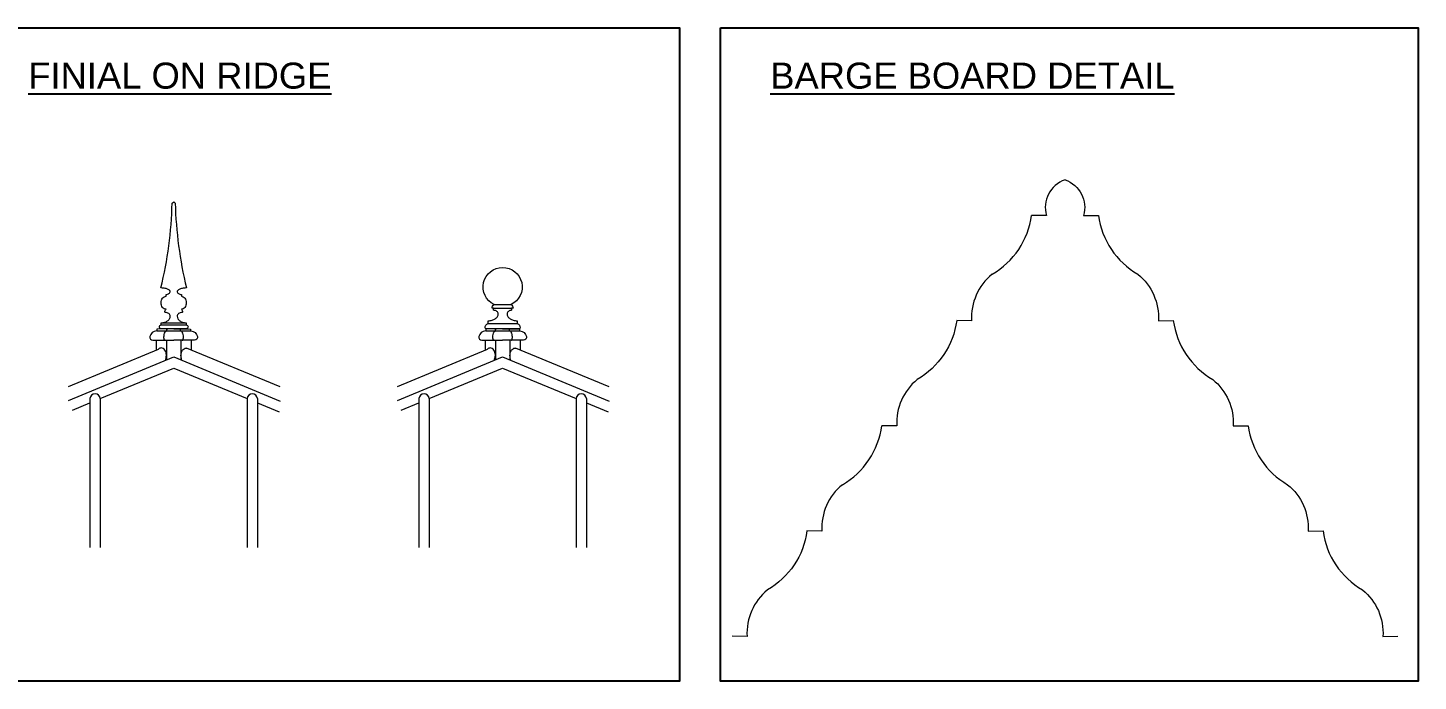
# Model space of a CAD drawing. Header units: millimetres. Extents: x -38686 to 870903, y -23218 to 232707.
# Drawn here: x 14869 to 20208, y 17495 to 20005 of the extents above; entities that cross this region are included whole.
import ezdxf

# ---------------------------------------------------------------- set-up
doc = ezdxf.new("R2010")
doc.units = ezdxf.units.MM
doc.header["$LTSCALE"] = 10
for name, color, linetype in [('10 - Frame Outline', 142, 'Continuous'), ('40 - Detail Outline', 142, 'Continuous'), ('41 - Detail', 7, 'Continuous')]:
    doc.layers.add(name, color=color, linetype=linetype)
doc.styles.add('1-20', font='romans.shx', dxfattribs={"width": 0.8, "height": 35})

msp = doc.modelspace()

# ---------------------------------------------------------------- linework, layer by layer
at = {"color": 8, "lineweight": 5, "ltscale": 10}
for p, q in [((16657.82, 18927.574), (16726.82, 18927.574)), ((16659.82, 18941.574), (16724.82, 18941.574)), ((15381.929, 18871.574), (15476.929, 18871.574)), ((15381.929, 18863.574), (15476.929, 18863.574)), ((16636.32, 18868.574), (16748.32, 18868.574))]:
    msp.add_line(p, q, dxfattribs=at)
msp.add_lwpolyline([(15381.929, 18848.574, -1), (15381.929, 18863.574), (15381.929, 18871.574, 0.07404565), (15395.356, 18873.573, 0.08479729), (15405.97, 18878.896, 0.10633648), (15413.531, 18887.432, 0.12896292), (15415.929, 18896.574, 0.12138817), (15414.561, 18902.124, 0.10521525), (15410.364, 18907.18, 0.08828833), (15404.386, 18910.385, 0.07917719), (15396.929, 18911.574, -0.41421356), (15395.929, 18912.574, -0.25847549), (15399.929, 18923.574, -0.12540376), (15392.942, 18925.354, -0.10587187), (15386.494, 18930.896, -0.08643668), (15382.442, 18938.728, -0.07639333), (15380.929, 18948.574, -0.07639333), (15382.442, 18958.419, -0.08643668), (15386.494, 18966.251, -0.10587187), (15392.942, 18971.793, -0.12540376), (15399.929, 18973.574), (15399.929, 18980.574, 0.07544462), (15406.237, 18981.531, 0.08578281), (15411.243, 18984.088, 0.10607002), (15414.794, 18988.171, 0.12682236), (15415.929, 18992.574, 0.00119419), (15415.929, 18992.617, 0.21871136), (15413.939, 18996.246, 0.08444482), (15403.124, 19001.74, 0.04229128), (15390.089, 19004.615, 0.01670316), (15380.429, 19005.575, 0.05339267), (15423.429, 19330.574), (15429.429, 19336.574), (15435.429, 19330.574, 0.05339267), (15478.428, 19005.575, 0.01670316), (15468.769, 19004.615, 0.04229128), (15455.733, 19001.74, 0.08444482), (15444.919, 18996.246, 0.21871136), (15442.929, 18992.617, 0.00119419), (15442.929, 18992.574, 0.12682236), (15444.064, 18988.171, 0.10607002), (15447.615, 18984.088, 0.08578281), (15452.621, 18981.531, 0.07544462), (15458.929, 18980.574), (15458.929, 18973.574, -0.12540376), (15465.916, 18971.793, -0.10587187), (15472.364, 18966.251, -0.08643668), (15476.416, 18958.419, -0.07639333), (15477.929, 18948.574, -0.07639333), (15476.416, 18938.728, -0.08643668), (15472.364, 18930.896, -0.10587187), (15465.916, 18925.354, -0.12540376), (15458.929, 18923.574, -0.25847549), (15462.929, 18912.574, -0.41421356), (15461.929, 18911.574, 0.07917719), (15454.471, 18910.385, 0.08828833), (15448.494, 18907.18, 0.10521525), (15444.297, 18902.124, 0.12138817), (15442.929, 18896.574, 0.12896292), (15445.327, 18887.432, 0.10633648), (15452.887, 18878.896, 0.08479729), (15463.502, 18873.573, 0.07404565), (15476.929, 18871.574), (15476.929, 18863.574, -1), (15476.929, 18848.574)], format="xyb", close=True, dxfattribs=at)
at = {"layer": '10 - Frame Outline', "color": 8, "lineweight": 5}
for p, q in [((15397.373, 18727.245), (15399.916, 18735.789)), ((15461.187, 18727.369), (15458.941, 18734.911)), ((16660.265, 18727.245), (16662.808, 18735.789)), ((16724.078, 18727.369), (16721.833, 18734.911))]:
    msp.add_line(p, q, dxfattribs=at)
for centre, major_axis, ratio, start_param, end_param in [((15381.969, 18740.183), (0, 34.702), 0.624, 0, 0.49457718), ((15381.969, 18740.183), (0, 34.702), 0.624, -0.35278679, 0), ((15382.707, 18743.395), (0, 31.279), 0.624, -0.72664234, -0.35278679), ((15383.845, 18745.445), (0, 28.536), 0.624, -1.13472476, -0.72664234), ((15385.605, 18746.76), (0, 25.423), 0.624, -1.57079633, -1.13472476), ((15385.605, 18746.76), (0, 25.423), 0.624, 4.27631741, 4.71238898), ((16644.861, 18740.183), (0, 34.702), 0.624, 0, 0.49457718), ((16644.861, 18740.183), (0, 34.702), 0.624, -0.35278679, 0), ((16645.599, 18743.395), (0, 31.279), 0.624, -0.72664234, -0.35278679), ((16646.736, 18745.445), (0, 28.536), 0.624, -1.13472476, -0.72664234), ((16648.497, 18746.76), (0, 25.423), 0.624, -1.57079633, -1.13472476), ((16648.497, 18746.76), (0, 25.423), 0.624, 4.27631741, 4.71238898), ((15383.845, 18748.075), (0, 28.536), 0.62399999, 4.26728313, 4.27631744), ((16646.736, 18748.075), (0, 28.536), 0.62399999, 4.26728313, 4.27631744)]:
    msp.add_ellipse(centre, major_axis=major_axis, ratio=ratio, start_param=start_param, end_param=end_param, dxfattribs=at)
at = {"layer": '10 - Frame Outline', "color": 8, "lineweight": 5, "extrusion": (0, 0, -1)}
for centre, major_axis, ratio, start_param, end_param in [((15473.252, 18745.883), (0, 25.423), 0.624, -1.57079633, -1.13472476), ((15473.252, 18745.883), (0, 25.423), 0.624, 4.27631741, 4.71238898), ((15475.013, 18744.568), (0, 28.536), 0.624, -1.13472476, -0.72664234), ((15476.15, 18742.518), (0, 31.279), 0.624, -0.72664234, -0.35278679), ((15476.888, 18739.306), (0, 34.808), 0.62210629, -0.35377341, 0), ((16736.144, 18745.883), (0, 25.423), 0.624, -1.57079633, -1.13472476), ((16736.144, 18745.883), (0, 25.423), 0.624, 4.27631741, 4.71238898), ((16737.905, 18744.568), (0, 28.536), 0.624, -1.13472476, -0.72664234), ((16739.042, 18742.518), (0, 31.279), 0.624, -0.72664234, -0.35278679), ((16739.78, 18739.306), (0, 34.808), 0.62210629, -0.35377341, 0), ((15475.013, 18747.198), (0, 28.536), 0.62399999, 4.26728313, 4.27631744), ((16737.905, 18747.198), (0, 28.536), 0.62399999, 4.26728313, 4.27631744)]:
    msp.add_ellipse(centre, major_axis=major_axis, ratio=ratio, start_param=start_param, end_param=end_param, dxfattribs=at)
at = {"layer": '40 - Detail Outline', "color": 8, "lineweight": 5}
for p, q in [((15361.929, 18804.574), (15361.929, 18766.683)), ((15401.469, 18804.574), (15401.469, 18728.942)), ((15457.388, 18804.574), (15457.388, 18728.942)), ((15496.929, 18804.574), (15496.929, 18766.683)), ((16624.82, 18804.574), (16624.82, 18766.683)), ((16664.361, 18804.574), (16664.361, 18728.942)), ((16720.28, 18804.574), (16720.28, 18728.942)), ((16759.82, 18804.574), (16759.82, 18766.683))]:
    msp.add_line(p, q, dxfattribs=at)
at = {"layer": '40 - Detail Outline', "color": 8, "lineweight": 5, "ltscale": 10}
for p, q in [((15364.65, 18840.858), (15494.207, 18840.858)), ((16627.542, 18840.858), (16757.099, 18840.858)), ((15025.604, 18627.373), (15371.691, 18770.727)), ((15476.888, 18774.113), (15479.257, 18774.113)), ((15838.508, 18625.196), (15478.991, 18774.113)), ((16288.495, 18627.373), (16634.583, 18770.727)), ((16739.78, 18774.113), (16742.149, 18774.113)), ((17101.4, 18625.196), (16741.882, 18774.113)), ((15107.679, 18580.523), (15107.679, 18008.711)), ((15147.679, 18580.523), (15147.679, 18008.711)), ((15711.179, 18580.523), (15711.179, 18008.711)), ((15751.179, 18580.523), (15751.179, 18008.711)), ((16370.57, 18580.523), (16370.57, 18008.711)), ((16410.57, 18580.523), (16410.57, 18008.711)), ((16974.07, 18580.523), (16974.07, 18008.711)), ((17014.07, 18580.523), (17014.07, 18008.711))]:
    msp.add_line(p, q, dxfattribs=at)
at = {"layer": '40 - Detail Outline', "ltscale": 10}
for points in [[(14692.046, 20004.574), (17371.226, 20004.574), (17371.226, 17495.045), (14692.046, 17495.045)], [(17528.391, 20004.574), (20207.572, 20004.574), (20207.572, 17495.045), (17528.391, 17495.045)]]:
    msp.add_lwpolyline(points, close=True, dxfattribs=at)
at = {"layer": '40 - Detail Outline', "color": 8, "lineweight": 5, "ltscale": 10, "transparency": 33554687}
for points in [[(18851.542, 19420.288, 0.4030394), (18780.477, 19283.444), (18723.159, 19284.277)], [(18851.542, 19420.288, -0.4030394), (18922.607, 19283.444), (18979.925, 19284.277)], [(18571.619, 19057.86, 0.24155901), (18493.059, 18879.406), (18435.741, 18880.239, -0.23185241), (18284.202, 18653.822)], [(19131.465, 19057.86, -0.24155901), (19210.025, 18879.406), (19267.343, 18880.239, 0.23185241), (19418.883, 18653.822)], [(18284.202, 18653.822, 0.24155901), (18205.641, 18475.368), (18148.324, 18476.202)], [(19418.883, 18653.822, -0.24155901), (19497.443, 18475.368), (19554.76, 18476.202)], [(17996.784, 18249.784, 0.24155901), (17918.224, 18071.331), (17860.906, 18072.164, -0.23185241), (17709.366, 17845.747)], [(19706.3, 18249.784, -0.24155901), (19784.861, 18071.331), (19842.178, 18072.164, 0.23185241), (19993.718, 17845.747)], [(17709.366, 17845.747, 0.24155901), (17630.806, 17667.293), (17573.488, 17668.126)], [(19993.718, 17845.747, -0.24155901), (20072.278, 17667.293), (20129.596, 17668.126)]]:
    msp.add_lwpolyline(points, format="xyb", dxfattribs=at)
at = {"layer": '40 - Detail Outline', "color": 8, "lineweight": 5, "ltscale": 10}
msp.add_lwpolyline([(16628.82, 18848.574, -0.41421356), (16624.82, 18852.574, -0.32209222), (16636.32, 18868.574), (16636.32, 18879.574, 0.00000011), (16636.32, 18879.574, 0.06745899), (16651.838, 18881.677, 0.07981245), (16663.898, 18887.189, 0.10711811), (16672.654, 18896.231, 0.13988738), (16675.32, 18905.574, 0.00000159), (16675.32, 18905.574, 0.12001122), (16674.056, 18910.765, 0.10495673), (16670.195, 18915.473, 0.08892269), (16664.681, 18918.467, 0.0801669), (16657.82, 18919.574), (16657.82, 18927.574), (16652.783, 18927.574), (16652.284, 18928.043, -0.29277852), (16659.82, 18941.574, -0.79772324), (16692.32, 19084.166, -0.79772324), (16724.82, 18941.574, -0.29277852), (16732.357, 18928.043), (16731.858, 18927.574), (16726.82, 18927.574), (16726.82, 18919.574, 0.0801669), (16719.96, 18918.467, 0.08892269), (16714.446, 18915.473, 0.10495673), (16710.585, 18910.765, 0.12001122), (16709.32, 18905.574, 0.00000159), (16709.32, 18905.574, 0.13988738), (16711.986, 18896.231, 0.10711811), (16720.743, 18887.189, 0.07981245), (16732.803, 18881.677, 0.06745899), (16748.32, 18879.574, 0.00000011), (16748.32, 18879.574), (16748.32, 18868.574, -0.32209222), (16759.82, 18852.574, -0.41421356), (16755.82, 18848.574)], format="xyb", close=True, dxfattribs=at)
at = {"layer": '40 - Detail Outline', "color": 8, "lineweight": 5}
for points in [[(15429.429, 18848.574), (15374.429, 18848.574), (15365.824, 18847.668, 0.38381895), (15364.929, 18846.673), (15364.929, 18841.55, -0.40218651), (15363.97, 18840.551, 0.34431903), (15338.169, 18818.622, 0.4750438), (15349.619, 18804.574), (15350.679, 18804.574), (15429.429, 18804.574)], [(15429.429, 18848.574), (15484.429, 18848.574), (15493.034, 18847.668, -0.38381895), (15493.929, 18846.673), (15493.929, 18841.55, 0.40218651), (15494.888, 18840.551, -0.34431903), (15520.688, 18818.622, -0.4750438), (15509.239, 18804.574), (15508.179, 18804.574), (15429.429, 18804.574)], [(16692.32, 18848.574), (16637.32, 18848.574), (16628.716, 18847.668, 0.38381895), (16627.82, 18846.673), (16627.82, 18841.55, -0.40218651), (16626.862, 18840.551, 0.34431903), (16601.061, 18818.622, 0.4750438), (16612.511, 18804.574), (16613.57, 18804.574), (16692.32, 18804.574)], [(16692.32, 18848.574), (16747.32, 18848.574), (16755.925, 18847.668, -0.38381895), (16756.82, 18846.673), (16756.82, 18841.55, 0.40218651), (16757.779, 18840.551, -0.34431903), (16783.58, 18818.622, -0.4750438), (16772.13, 18804.574), (16771.07, 18804.574), (16692.32, 18804.574)]]:
    msp.add_lwpolyline(points, format="xyb", dxfattribs=at)
at = {"layer": '40 - Detail Outline', "color": 8, "lineweight": 5, "ltscale": 10}
for points in [[(15025.604, 18573.253), (15429.429, 18740.523), (15838.508, 18571.077)], [(16288.495, 18573.253), (16692.32, 18740.523), (17101.4, 18571.077)], [(15147.679, 18580.523), (15429.429, 18697.227), (15711.179, 18580.523)], [(16410.57, 18580.523), (16692.32, 18697.227), (16974.07, 18580.523)], [(15040.275, 18536.035), (15107.679, 18563.954)], [(15751.179, 18563.954), (15834.529, 18529.429)], [(16303.166, 18536.035), (16370.57, 18563.954)], [(17014.07, 18563.954), (17097.42, 18529.429)]]:
    msp.add_lwpolyline(points, dxfattribs=at)
at = {"layer": '40 - Detail Outline', "color": 8, "lineweight": 5, "ltscale": 10, "transparency": 33554687}
for centre, start, end in [((18416.374, 19325.686), 300.098734, 352.312839), ((19286.71, 19325.686), 187.687161, 239.901266), ((17841.538, 18517.611), 300.098734, 352.312839), ((19861.546, 18517.611), 187.687161, 239.901266)]:
    msp.add_arc(centre, 309.567, start, end, dxfattribs=at)
at = {"layer": '40 - Detail Outline', "color": 8, "lineweight": 5, "ltscale": 10}
for centre in [(15127.679, 18578.534), (15731.179, 18578.534), (16390.57, 18578.534), (16994.07, 18578.534)]:
    msp.add_arc(centre, 20.099, 5.679639, 174.320361, dxfattribs=at)
at = {"layer": '40 - Detail Outline', "color": 8, "lineweight": 5}
for points in [[(15397.012, 18804.574), (15396.8, 18804.574), (15396.588, 18804.574), (15394.367, 18804.574), (15392.963, 18808.878), (15391.56, 18813.183), (15392.008, 18818.622), (15393.742, 18839.665), (15402.329, 18840.551), (15402.712, 18840.59), (15402.712, 18841.55), (15402.712, 18844.112), (15402.712, 18846.673), (15402.712, 18847.574), (15403.07, 18847.668), (15404.791, 18848.121), (15406.512, 18848.574)], [(15461.846, 18804.574), (15462.058, 18804.574), (15462.27, 18804.574), (15464.491, 18804.574), (15465.894, 18808.878), (15467.298, 18813.183), (15466.849, 18818.622), (15465.116, 18839.665), (15456.529, 18840.551), (15456.146, 18840.59), (15456.146, 18841.55), (15456.146, 18844.112), (15456.146, 18846.673), (15456.146, 18847.574), (15455.788, 18847.668), (15454.067, 18848.121), (15452.346, 18848.574)], [(16659.904, 18804.574), (16659.692, 18804.574), (16659.48, 18804.574), (16657.258, 18804.574), (16655.855, 18808.878), (16654.452, 18813.183), (16654.9, 18818.622), (16656.634, 18839.665), (16665.22, 18840.551), (16665.604, 18840.59), (16665.604, 18841.55), (16665.604, 18844.112), (16665.604, 18846.673), (16665.604, 18847.574), (16665.962, 18847.668), (16667.683, 18848.121), (16669.404, 18848.574)], [(16724.737, 18804.574), (16724.949, 18804.574), (16725.161, 18804.574), (16727.382, 18804.574), (16728.786, 18808.878), (16730.189, 18813.183), (16729.741, 18818.622), (16728.007, 18839.665), (16719.421, 18840.551), (16719.037, 18840.59), (16719.037, 18841.55), (16719.037, 18844.112), (16719.037, 18846.673), (16719.037, 18847.574), (16718.679, 18847.668), (16716.958, 18848.121), (16715.237, 18848.574)]]:
    msp.add_rational_spline(points, [1, 1, 1, 0.903262169747, 1, 0.903262169747, 1, 0.788020204157, 1, 0.721534869368, 1, 1, 1, 0.743197411366, 1, 1, 1], degree=2, knots=[0, 0, 0, 1, 1, 1.88696815, 1.88696815, 2.7739363, 2.7739363, 4.10035583, 4.10035583, 5.62991534, 5.62991534, 6.62991534, 6.62991534, 8.09583473, 8.09583473, 9.09583473, 9.09583473, 9.09583473], dxfattribs=at)

# ---------------------------------------------------------------- texts
at = {"layer": '41 - Detail', "color": 3, "insert": (14870.83, 19870.885), "char_height": 100, "attachment_point": 1, "style": '1-20'}
msp.add_mtext('\\A1;{\\fArial|b0|i0|c0|p34;\\W1;\\LFINIAL ON RIDGE}', dxfattribs=at)
at = {"layer": '41 - Detail', "color": 3, "insert": (17719.644, 19870.885), "char_height": 100, "width": 1700.482, "attachment_point": 1, "style": '1-20'}
msp.add_mtext('\\A1;{\\fArial|b0|i0|c0|p34;\\W1;\\LBARGE BOARD DETAIL}', dxfattribs=at)

doc.saveas('drawing.dxf')
